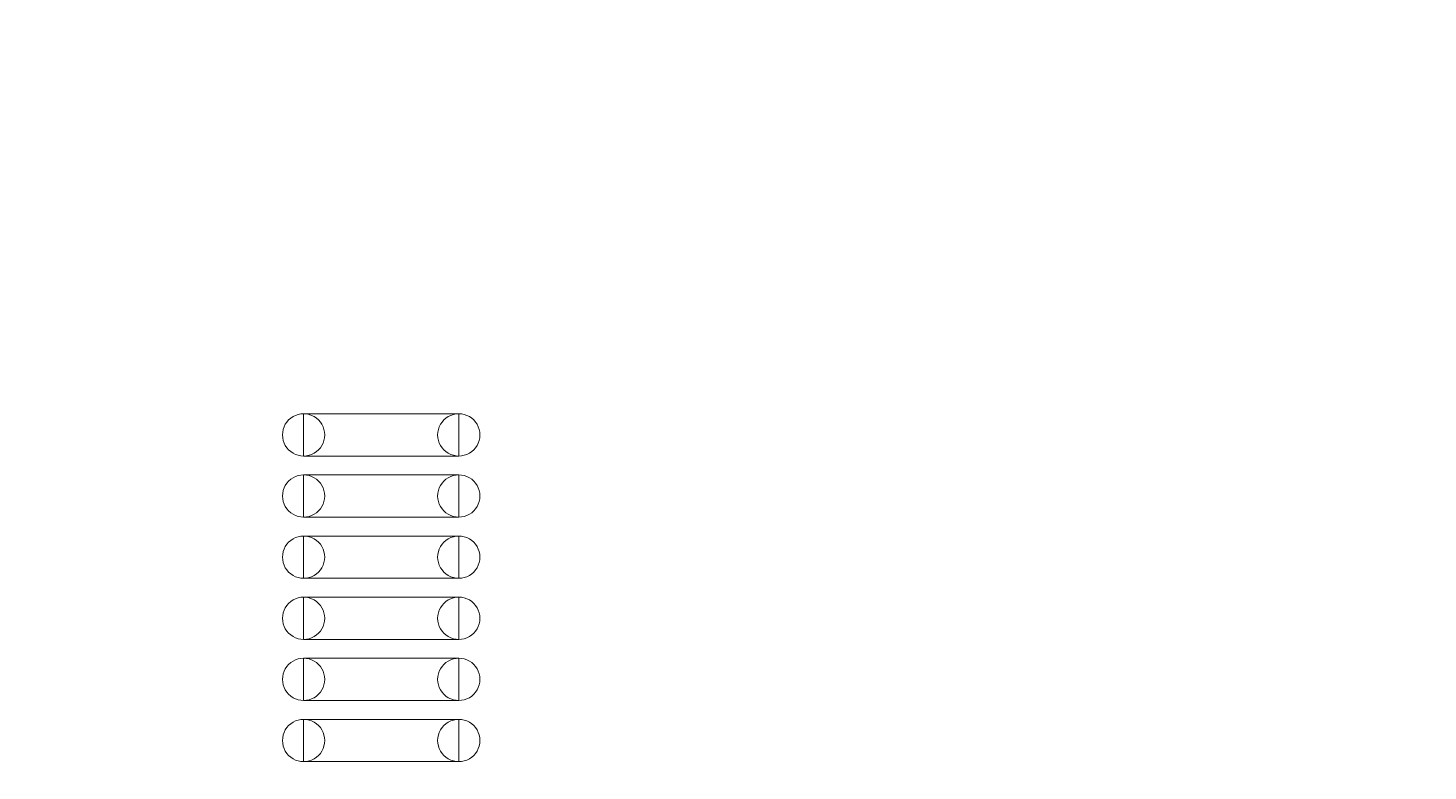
# Model space of a CAD drawing. Header units: millimetres. Extents: x -145 to 117, y -28 to 99.
# Drawn here: x -99.43 to -84.53, y 52.04 to 59.94 of the extents above; entities that cross this region are included whole.
import ezdxf

# ---------------------------------------------------------------- set-up
doc = ezdxf.new("R2010")
doc.units = ezdxf.units.MM
doc.header["$MEASUREMENT"] = 0
doc.layers.add('bottomstencil', color=7, linetype='Continuous')

msp = doc.modelspace()

# ---------------------------------------------------------------- linework, layer by layer
at = {"layer": 'bottomstencil', "color": 8, "lineweight": 9}
msp.add_open_spline([(-17.5854, 99.4833), (-17.5854, 99.4833), (-144.5854, 99.4833), (-144.5854, 99.4833), (-144.5854, 99.4833), (-144.5854, 99.4833), (-144.5854, -27.5167), (-144.5854, -27.5167), (-144.5854, -27.5167), (-144.5854, -27.5167), (-17.5854, -27.5167), (-17.5854, -27.5167), (-17.5854, -27.5167), (-17.5854, -27.5167), (-17.5854, 99.4833), (-17.5854, 99.4833)], degree=3, knots=[0, 0, 0, 0, 0.2, 0.2, 0.2, 0.2, 0.4, 0.4, 0.4, 0.4, 0.6, 0.6, 0.6, 0.6, 1, 1, 1, 1], dxfattribs=at)
at = {"layer": 'bottomstencil', "lineweight": 9}
for points, knots in [([(-96.7178, 55.6124), (-96.7178, 55.6927), (-96.675, 55.7669), (-96.6054, 55.8071), (-96.6054, 55.8071), (-96.5359, 55.8472), (-96.4502, 55.8472), (-96.3806, 55.8071), (-96.3806, 55.8071), (-96.3111, 55.7669), (-96.2683, 55.6927), (-96.2683, 55.6124)], [0, 0, 0, 0, 0.25, 0.25, 0.25, 0.25, 0.5, 0.5, 0.5, 0.5, 1, 1, 1, 1]), ([(-96.493, 55.3876), (-96.493, 55.3876), (-96.493, 55.8372), (-96.493, 55.8372), (-96.493, 55.8372), (-96.493, 55.8372), (-94.842, 55.8372), (-94.842, 55.8372), (-94.842, 55.8372), (-94.842, 55.8372), (-94.842, 55.3876), (-94.842, 55.3876), (-94.842, 55.3876), (-94.842, 55.3876), (-96.493, 55.3876), (-96.493, 55.3876)], [0, 0, 0, 0, 0.2, 0.2, 0.2, 0.2, 0.4, 0.4, 0.4, 0.4, 0.6, 0.6, 0.6, 0.6, 1, 1, 1, 1]), ([(-95.0668, 55.6124), (-95.0668, 55.6927), (-95.024, 55.7669), (-94.9544, 55.8071), (-94.9544, 55.8071), (-94.8849, 55.8472), (-94.7992, 55.8472), (-94.7296, 55.8071), (-94.7296, 55.8071), (-94.6601, 55.7669), (-94.6173, 55.6927), (-94.6173, 55.6124)], [0, 0, 0, 0, 0.25, 0.25, 0.25, 0.25, 0.5, 0.5, 0.5, 0.5, 1, 1, 1, 1]), ([(-96.2683, 55.6124), (-96.2683, 55.5321), (-96.3111, 55.4579), (-96.3806, 55.4177), (-96.3806, 55.4177), (-96.4502, 55.3776), (-96.5359, 55.3776), (-96.6054, 55.4177), (-96.6054, 55.4177), (-96.675, 55.4579), (-96.7178, 55.5321), (-96.7178, 55.6124)], [0, 0, 0, 0, 0.25, 0.25, 0.25, 0.25, 0.5, 0.5, 0.5, 0.5, 1, 1, 1, 1]), ([(-96.493, 55.6124), (-96.493, 55.6124), (-96.493, 55.6124), (-96.493, 55.6124), (-96.493, 55.6124), (-96.493, 55.6124), (-96.493, 55.6124), (-96.493, 55.6124), (-96.493, 55.6124), (-96.493, 55.6124), (-96.493, 55.6124), (-96.493, 55.6124)], [0, 0, 0, 0, 0.25, 0.25, 0.25, 0.25, 0.5, 0.5, 0.5, 0.5, 1, 1, 1, 1]), ([(-96.493, 55.6124), (-96.493, 55.6124), (-96.493, 55.6124), (-96.493, 55.6124), (-96.493, 55.6124), (-96.493, 55.6124), (-96.493, 55.6124), (-96.493, 55.6124), (-96.493, 55.6124), (-96.493, 55.6124), (-96.493, 55.6124), (-96.493, 55.6124)], [0, 0, 0, 0, 0.25, 0.25, 0.25, 0.25, 0.5, 0.5, 0.5, 0.5, 1, 1, 1, 1]), ([(-94.6173, 55.6124), (-94.6173, 55.5321), (-94.6601, 55.4579), (-94.7296, 55.4177), (-94.7296, 55.4177), (-94.7992, 55.3776), (-94.8849, 55.3776), (-94.9544, 55.4177), (-94.9544, 55.4177), (-95.024, 55.4579), (-95.0668, 55.5321), (-95.0668, 55.6124)], [0, 0, 0, 0, 0.25, 0.25, 0.25, 0.25, 0.5, 0.5, 0.5, 0.5, 1, 1, 1, 1]), ([(-94.842, 55.6124), (-94.842, 55.6124), (-94.842, 55.6124), (-94.842, 55.6124), (-94.842, 55.6124), (-94.842, 55.6124), (-94.842, 55.6124), (-94.842, 55.6124), (-94.842, 55.6124), (-94.842, 55.6124), (-94.842, 55.6124), (-94.842, 55.6124)], [0, 0, 0, 0, 0.25, 0.25, 0.25, 0.25, 0.5, 0.5, 0.5, 0.5, 1, 1, 1, 1]), ([(-94.842, 55.6124), (-94.842, 55.6124), (-94.842, 55.6124), (-94.842, 55.6124), (-94.842, 55.6124), (-94.842, 55.6124), (-94.842, 55.6124), (-94.842, 55.6124), (-94.842, 55.6124), (-94.842, 55.6124), (-94.842, 55.6124), (-94.842, 55.6124)], [0, 0, 0, 0, 0.25, 0.25, 0.25, 0.25, 0.5, 0.5, 0.5, 0.5, 1, 1, 1, 1]), ([(-96.7178, 54.9622), (-96.7178, 55.0425), (-96.675, 55.1167), (-96.6054, 55.1569), (-96.6054, 55.1569), (-96.5359, 55.197), (-96.4502, 55.197), (-96.3806, 55.1569), (-96.3806, 55.1569), (-96.3111, 55.1167), (-96.2683, 55.0425), (-96.2683, 54.9622)], [0, 0, 0, 0, 0.25, 0.25, 0.25, 0.25, 0.5, 0.5, 0.5, 0.5, 1, 1, 1, 1]), ([(-96.493, 54.7374), (-96.493, 54.7374), (-96.493, 55.187), (-96.493, 55.187), (-96.493, 55.187), (-96.493, 55.187), (-94.842, 55.187), (-94.842, 55.187), (-94.842, 55.187), (-94.842, 55.187), (-94.842, 54.7374), (-94.842, 54.7374), (-94.842, 54.7374), (-94.842, 54.7374), (-96.493, 54.7374), (-96.493, 54.7374)], [0, 0, 0, 0, 0.2, 0.2, 0.2, 0.2, 0.4, 0.4, 0.4, 0.4, 0.6, 0.6, 0.6, 0.6, 1, 1, 1, 1]), ([(-95.0668, 54.9622), (-95.0668, 55.0425), (-95.024, 55.1167), (-94.9544, 55.1569), (-94.9544, 55.1569), (-94.8849, 55.197), (-94.7992, 55.197), (-94.7296, 55.1569), (-94.7296, 55.1569), (-94.6601, 55.1167), (-94.6173, 55.0425), (-94.6173, 54.9622)], [0, 0, 0, 0, 0.25, 0.25, 0.25, 0.25, 0.5, 0.5, 0.5, 0.5, 1, 1, 1, 1]), ([(-96.2683, 54.9622), (-96.2683, 54.8819), (-96.3111, 54.8077), (-96.3806, 54.7675), (-96.3806, 54.7675), (-96.4502, 54.7274), (-96.5359, 54.7274), (-96.6054, 54.7675), (-96.6054, 54.7675), (-96.675, 54.8077), (-96.7178, 54.8819), (-96.7178, 54.9622)], [0, 0, 0, 0, 0.25, 0.25, 0.25, 0.25, 0.5, 0.5, 0.5, 0.5, 1, 1, 1, 1]), ([(-96.493, 54.9622), (-96.493, 54.9622), (-96.493, 54.9622), (-96.493, 54.9622), (-96.493, 54.9622), (-96.493, 54.9622), (-96.493, 54.9622), (-96.493, 54.9622), (-96.493, 54.9622), (-96.493, 54.9622), (-96.493, 54.9622), (-96.493, 54.9622)], [0, 0, 0, 0, 0.25, 0.25, 0.25, 0.25, 0.5, 0.5, 0.5, 0.5, 1, 1, 1, 1]), ([(-96.493, 54.9622), (-96.493, 54.9622), (-96.493, 54.9622), (-96.493, 54.9622), (-96.493, 54.9622), (-96.493, 54.9622), (-96.493, 54.9622), (-96.493, 54.9622), (-96.493, 54.9622), (-96.493, 54.9622), (-96.493, 54.9622), (-96.493, 54.9622)], [0, 0, 0, 0, 0.25, 0.25, 0.25, 0.25, 0.5, 0.5, 0.5, 0.5, 1, 1, 1, 1]), ([(-94.6173, 54.9622), (-94.6173, 54.8819), (-94.6601, 54.8077), (-94.7296, 54.7675), (-94.7296, 54.7675), (-94.7992, 54.7274), (-94.8849, 54.7274), (-94.9544, 54.7675), (-94.9544, 54.7675), (-95.024, 54.8077), (-95.0668, 54.8819), (-95.0668, 54.9622)], [0, 0, 0, 0, 0.25, 0.25, 0.25, 0.25, 0.5, 0.5, 0.5, 0.5, 1, 1, 1, 1]), ([(-94.842, 54.9622), (-94.842, 54.9622), (-94.842, 54.9622), (-94.842, 54.9622), (-94.842, 54.9622), (-94.842, 54.9622), (-94.842, 54.9622), (-94.842, 54.9622), (-94.842, 54.9622), (-94.842, 54.9622), (-94.842, 54.9622), (-94.842, 54.9622)], [0, 0, 0, 0, 0.25, 0.25, 0.25, 0.25, 0.5, 0.5, 0.5, 0.5, 1, 1, 1, 1]), ([(-94.842, 54.9622), (-94.842, 54.9622), (-94.842, 54.9622), (-94.842, 54.9622), (-94.842, 54.9622), (-94.842, 54.9622), (-94.842, 54.9622), (-94.842, 54.9622), (-94.842, 54.9622), (-94.842, 54.9622), (-94.842, 54.9622), (-94.842, 54.9622)], [0, 0, 0, 0, 0.25, 0.25, 0.25, 0.25, 0.5, 0.5, 0.5, 0.5, 1, 1, 1, 1]), ([(-96.7178, 54.3119), (-96.7178, 54.3922), (-96.675, 54.4665), (-96.6054, 54.5066), (-96.6054, 54.5066), (-96.5359, 54.5468), (-96.4502, 54.5468), (-96.3806, 54.5066), (-96.3806, 54.5066), (-96.3111, 54.4665), (-96.2683, 54.3922), (-96.2683, 54.3119)], [0, 0, 0, 0, 0.25, 0.25, 0.25, 0.25, 0.5, 0.5, 0.5, 0.5, 1, 1, 1, 1]), ([(-96.493, 54.0872), (-96.493, 54.0872), (-96.493, 54.5367), (-96.493, 54.5367), (-96.493, 54.5367), (-96.493, 54.5367), (-94.842, 54.5367), (-94.842, 54.5367), (-94.842, 54.5367), (-94.842, 54.5367), (-94.842, 54.0872), (-94.842, 54.0872), (-94.842, 54.0872), (-94.842, 54.0872), (-96.493, 54.0872), (-96.493, 54.0872)], [0, 0, 0, 0, 0.2, 0.2, 0.2, 0.2, 0.4, 0.4, 0.4, 0.4, 0.6, 0.6, 0.6, 0.6, 1, 1, 1, 1]), ([(-95.0668, 54.3119), (-95.0668, 54.3922), (-95.024, 54.4665), (-94.9544, 54.5066), (-94.9544, 54.5066), (-94.8849, 54.5468), (-94.7992, 54.5468), (-94.7296, 54.5066), (-94.7296, 54.5066), (-94.6601, 54.4665), (-94.6173, 54.3922), (-94.6173, 54.3119)], [0, 0, 0, 0, 0.25, 0.25, 0.25, 0.25, 0.5, 0.5, 0.5, 0.5, 1, 1, 1, 1]), ([(-96.2683, 54.3119), (-96.2683, 54.2316), (-96.3111, 54.1574), (-96.3806, 54.1173), (-96.3806, 54.1173), (-96.4502, 54.0771), (-96.5359, 54.0771), (-96.6054, 54.1173), (-96.6054, 54.1173), (-96.675, 54.1574), (-96.7178, 54.2316), (-96.7178, 54.3119)], [0, 0, 0, 0, 0.25, 0.25, 0.25, 0.25, 0.5, 0.5, 0.5, 0.5, 1, 1, 1, 1]), ([(-96.493, 54.3119), (-96.493, 54.3119), (-96.493, 54.3119), (-96.493, 54.3119), (-96.493, 54.3119), (-96.493, 54.3119), (-96.493, 54.3119), (-96.493, 54.3119), (-96.493, 54.3119), (-96.493, 54.3119), (-96.493, 54.3119), (-96.493, 54.3119)], [0, 0, 0, 0, 0.25, 0.25, 0.25, 0.25, 0.5, 0.5, 0.5, 0.5, 1, 1, 1, 1]), ([(-96.493, 54.3119), (-96.493, 54.3119), (-96.493, 54.3119), (-96.493, 54.3119), (-96.493, 54.3119), (-96.493, 54.3119), (-96.493, 54.3119), (-96.493, 54.3119), (-96.493, 54.3119), (-96.493, 54.3119), (-96.493, 54.3119), (-96.493, 54.3119)], [0, 0, 0, 0, 0.25, 0.25, 0.25, 0.25, 0.5, 0.5, 0.5, 0.5, 1, 1, 1, 1]), ([(-94.6173, 54.3119), (-94.6173, 54.2316), (-94.6601, 54.1574), (-94.7296, 54.1173), (-94.7296, 54.1173), (-94.7992, 54.0771), (-94.8849, 54.0771), (-94.9544, 54.1173), (-94.9544, 54.1173), (-95.024, 54.1574), (-95.0668, 54.2316), (-95.0668, 54.3119)], [0, 0, 0, 0, 0.25, 0.25, 0.25, 0.25, 0.5, 0.5, 0.5, 0.5, 1, 1, 1, 1]), ([(-94.842, 54.3119), (-94.842, 54.3119), (-94.842, 54.3119), (-94.842, 54.3119), (-94.842, 54.3119), (-94.842, 54.3119), (-94.842, 54.3119), (-94.842, 54.3119), (-94.842, 54.3119), (-94.842, 54.3119), (-94.842, 54.3119), (-94.842, 54.3119)], [0, 0, 0, 0, 0.25, 0.25, 0.25, 0.25, 0.5, 0.5, 0.5, 0.5, 1, 1, 1, 1]), ([(-94.842, 54.3119), (-94.842, 54.3119), (-94.842, 54.3119), (-94.842, 54.3119), (-94.842, 54.3119), (-94.842, 54.3119), (-94.842, 54.3119), (-94.842, 54.3119), (-94.842, 54.3119), (-94.842, 54.3119), (-94.842, 54.3119), (-94.842, 54.3119)], [0, 0, 0, 0, 0.25, 0.25, 0.25, 0.25, 0.5, 0.5, 0.5, 0.5, 1, 1, 1, 1]), ([(-96.7178, 53.6617), (-96.7178, 53.742), (-96.675, 53.8162), (-96.6054, 53.8564), (-96.6054, 53.8564), (-96.5359, 53.8965), (-96.4502, 53.8965), (-96.3806, 53.8564), (-96.3806, 53.8564), (-96.3111, 53.8162), (-96.2683, 53.742), (-96.2683, 53.6617)], [0, 0, 0, 0, 0.25, 0.25, 0.25, 0.25, 0.5, 0.5, 0.5, 0.5, 1, 1, 1, 1]), ([(-96.493, 53.4369), (-96.493, 53.4369), (-96.493, 53.8865), (-96.493, 53.8865), (-96.493, 53.8865), (-96.493, 53.8865), (-94.842, 53.8865), (-94.842, 53.8865), (-94.842, 53.8865), (-94.842, 53.8865), (-94.842, 53.4369), (-94.842, 53.4369), (-94.842, 53.4369), (-94.842, 53.4369), (-96.493, 53.4369), (-96.493, 53.4369)], [0, 0, 0, 0, 0.2, 0.2, 0.2, 0.2, 0.4, 0.4, 0.4, 0.4, 0.6, 0.6, 0.6, 0.6, 1, 1, 1, 1]), ([(-95.0668, 53.6617), (-95.0668, 53.742), (-95.024, 53.8162), (-94.9544, 53.8564), (-94.9544, 53.8564), (-94.8849, 53.8965), (-94.7992, 53.8965), (-94.7296, 53.8564), (-94.7296, 53.8564), (-94.6601, 53.8162), (-94.6173, 53.742), (-94.6173, 53.6617)], [0, 0, 0, 0, 0.25, 0.25, 0.25, 0.25, 0.5, 0.5, 0.5, 0.5, 1, 1, 1, 1]), ([(-96.2683, 53.6617), (-96.2683, 53.5814), (-96.3111, 53.5072), (-96.3806, 53.467), (-96.3806, 53.467), (-96.4502, 53.4269), (-96.5359, 53.4269), (-96.6054, 53.467), (-96.6054, 53.467), (-96.675, 53.5072), (-96.7178, 53.5814), (-96.7178, 53.6617)], [0, 0, 0, 0, 0.25, 0.25, 0.25, 0.25, 0.5, 0.5, 0.5, 0.5, 1, 1, 1, 1]), ([(-96.493, 53.6617), (-96.493, 53.6617), (-96.493, 53.6617), (-96.493, 53.6617), (-96.493, 53.6617), (-96.493, 53.6617), (-96.493, 53.6617), (-96.493, 53.6617), (-96.493, 53.6617), (-96.493, 53.6617), (-96.493, 53.6617), (-96.493, 53.6617)], [0, 0, 0, 0, 0.25, 0.25, 0.25, 0.25, 0.5, 0.5, 0.5, 0.5, 1, 1, 1, 1]), ([(-96.493, 53.6617), (-96.493, 53.6617), (-96.493, 53.6617), (-96.493, 53.6617), (-96.493, 53.6617), (-96.493, 53.6617), (-96.493, 53.6617), (-96.493, 53.6617), (-96.493, 53.6617), (-96.493, 53.6617), (-96.493, 53.6617), (-96.493, 53.6617)], [0, 0, 0, 0, 0.25, 0.25, 0.25, 0.25, 0.5, 0.5, 0.5, 0.5, 1, 1, 1, 1]), ([(-94.6173, 53.6617), (-94.6173, 53.5814), (-94.6601, 53.5072), (-94.7296, 53.467), (-94.7296, 53.467), (-94.7992, 53.4269), (-94.8849, 53.4269), (-94.9544, 53.467), (-94.9544, 53.467), (-95.024, 53.5072), (-95.0668, 53.5814), (-95.0668, 53.6617)], [0, 0, 0, 0, 0.25, 0.25, 0.25, 0.25, 0.5, 0.5, 0.5, 0.5, 1, 1, 1, 1]), ([(-94.842, 53.6617), (-94.842, 53.6617), (-94.842, 53.6617), (-94.842, 53.6617), (-94.842, 53.6617), (-94.842, 53.6617), (-94.842, 53.6617), (-94.842, 53.6617), (-94.842, 53.6617), (-94.842, 53.6617), (-94.842, 53.6617), (-94.842, 53.6617)], [0, 0, 0, 0, 0.25, 0.25, 0.25, 0.25, 0.5, 0.5, 0.5, 0.5, 1, 1, 1, 1]), ([(-94.842, 53.6617), (-94.842, 53.6617), (-94.842, 53.6617), (-94.842, 53.6617), (-94.842, 53.6617), (-94.842, 53.6617), (-94.842, 53.6617), (-94.842, 53.6617), (-94.842, 53.6617), (-94.842, 53.6617), (-94.842, 53.6617), (-94.842, 53.6617)], [0, 0, 0, 0, 0.25, 0.25, 0.25, 0.25, 0.5, 0.5, 0.5, 0.5, 1, 1, 1, 1]), ([(-96.7178, 53.0115), (-96.7178, 53.0918), (-96.675, 53.166), (-96.6054, 53.2061), (-96.6054, 53.2061), (-96.5359, 53.2463), (-96.4502, 53.2463), (-96.3806, 53.2061), (-96.3806, 53.2061), (-96.3111, 53.166), (-96.2683, 53.0918), (-96.2683, 53.0115)], [0, 0, 0, 0, 0.25, 0.25, 0.25, 0.25, 0.5, 0.5, 0.5, 0.5, 1, 1, 1, 1]), ([(-96.493, 52.7867), (-96.493, 52.7867), (-96.493, 53.2362), (-96.493, 53.2362), (-96.493, 53.2362), (-96.493, 53.2362), (-94.842, 53.2362), (-94.842, 53.2362), (-94.842, 53.2362), (-94.842, 53.2362), (-94.842, 52.7867), (-94.842, 52.7867), (-94.842, 52.7867), (-94.842, 52.7867), (-96.493, 52.7867), (-96.493, 52.7867)], [0, 0, 0, 0, 0.2, 0.2, 0.2, 0.2, 0.4, 0.4, 0.4, 0.4, 0.6, 0.6, 0.6, 0.6, 1, 1, 1, 1]), ([(-95.0668, 53.0115), (-95.0668, 53.0918), (-95.024, 53.166), (-94.9544, 53.2061), (-94.9544, 53.2061), (-94.8849, 53.2463), (-94.7992, 53.2463), (-94.7296, 53.2061), (-94.7296, 53.2061), (-94.6601, 53.166), (-94.6173, 53.0918), (-94.6173, 53.0115)], [0, 0, 0, 0, 0.25, 0.25, 0.25, 0.25, 0.5, 0.5, 0.5, 0.5, 1, 1, 1, 1]), ([(-96.2683, 53.0115), (-96.2683, 52.9312), (-96.3111, 52.8569), (-96.3806, 52.8168), (-96.3806, 52.8168), (-96.4502, 52.7766), (-96.5359, 52.7766), (-96.6054, 52.8168), (-96.6054, 52.8168), (-96.675, 52.8569), (-96.7178, 52.9312), (-96.7178, 53.0115)], [0, 0, 0, 0, 0.25, 0.25, 0.25, 0.25, 0.5, 0.5, 0.5, 0.5, 1, 1, 1, 1]), ([(-96.493, 53.0115), (-96.493, 53.0115), (-96.493, 53.0115), (-96.493, 53.0115), (-96.493, 53.0115), (-96.493, 53.0115), (-96.493, 53.0115), (-96.493, 53.0115), (-96.493, 53.0115), (-96.493, 53.0115), (-96.493, 53.0115), (-96.493, 53.0115)], [0, 0, 0, 0, 0.25, 0.25, 0.25, 0.25, 0.5, 0.5, 0.5, 0.5, 1, 1, 1, 1]), ([(-96.493, 53.0115), (-96.493, 53.0115), (-96.493, 53.0115), (-96.493, 53.0115), (-96.493, 53.0115), (-96.493, 53.0115), (-96.493, 53.0115), (-96.493, 53.0115), (-96.493, 53.0115), (-96.493, 53.0115), (-96.493, 53.0115), (-96.493, 53.0115)], [0, 0, 0, 0, 0.25, 0.25, 0.25, 0.25, 0.5, 0.5, 0.5, 0.5, 1, 1, 1, 1]), ([(-94.6173, 53.0115), (-94.6173, 52.9312), (-94.6601, 52.8569), (-94.7296, 52.8168), (-94.7296, 52.8168), (-94.7992, 52.7766), (-94.8849, 52.7766), (-94.9544, 52.8168), (-94.9544, 52.8168), (-95.024, 52.8569), (-95.0668, 52.9312), (-95.0668, 53.0115)], [0, 0, 0, 0, 0.25, 0.25, 0.25, 0.25, 0.5, 0.5, 0.5, 0.5, 1, 1, 1, 1]), ([(-94.842, 53.0115), (-94.842, 53.0115), (-94.842, 53.0115), (-94.842, 53.0115), (-94.842, 53.0115), (-94.842, 53.0115), (-94.842, 53.0115), (-94.842, 53.0115), (-94.842, 53.0115), (-94.842, 53.0115), (-94.842, 53.0115), (-94.842, 53.0115)], [0, 0, 0, 0, 0.25, 0.25, 0.25, 0.25, 0.5, 0.5, 0.5, 0.5, 1, 1, 1, 1]), ([(-94.842, 53.0115), (-94.842, 53.0115), (-94.842, 53.0115), (-94.842, 53.0115), (-94.842, 53.0115), (-94.842, 53.0115), (-94.842, 53.0115), (-94.842, 53.0115), (-94.842, 53.0115), (-94.842, 53.0115), (-94.842, 53.0115), (-94.842, 53.0115)], [0, 0, 0, 0, 0.25, 0.25, 0.25, 0.25, 0.5, 0.5, 0.5, 0.5, 1, 1, 1, 1]), ([(-96.7178, 52.3612), (-96.7178, 52.4415), (-96.675, 52.5157), (-96.6054, 52.5559), (-96.6054, 52.5559), (-96.5359, 52.596), (-96.4502, 52.596), (-96.3806, 52.5559), (-96.3806, 52.5559), (-96.3111, 52.5157), (-96.2683, 52.4415), (-96.2683, 52.3612)], [0, 0, 0, 0, 0.25, 0.25, 0.25, 0.25, 0.5, 0.5, 0.5, 0.5, 1, 1, 1, 1]), ([(-96.493, 52.1364), (-96.493, 52.1364), (-96.493, 52.586), (-96.493, 52.586), (-96.493, 52.586), (-96.493, 52.586), (-94.842, 52.586), (-94.842, 52.586), (-94.842, 52.586), (-94.842, 52.586), (-94.842, 52.1364), (-94.842, 52.1364), (-94.842, 52.1364), (-94.842, 52.1364), (-96.493, 52.1364), (-96.493, 52.1364)], [0, 0, 0, 0, 0.2, 0.2, 0.2, 0.2, 0.4, 0.4, 0.4, 0.4, 0.6, 0.6, 0.6, 0.6, 1, 1, 1, 1]), ([(-95.0668, 52.3612), (-95.0668, 52.4415), (-95.024, 52.5157), (-94.9544, 52.5559), (-94.9544, 52.5559), (-94.8849, 52.596), (-94.7992, 52.596), (-94.7296, 52.5559), (-94.7296, 52.5559), (-94.6601, 52.5157), (-94.6173, 52.4415), (-94.6173, 52.3612)], [0, 0, 0, 0, 0.25, 0.25, 0.25, 0.25, 0.5, 0.5, 0.5, 0.5, 1, 1, 1, 1]), ([(-96.2683, 52.3612), (-96.2683, 52.2809), (-96.3111, 52.2067), (-96.3806, 52.1665), (-96.3806, 52.1665), (-96.4502, 52.1264), (-96.5359, 52.1264), (-96.6054, 52.1665), (-96.6054, 52.1665), (-96.675, 52.2067), (-96.7178, 52.2809), (-96.7178, 52.3612)], [0, 0, 0, 0, 0.25, 0.25, 0.25, 0.25, 0.5, 0.5, 0.5, 0.5, 1, 1, 1, 1]), ([(-96.493, 52.3612), (-96.493, 52.3612), (-96.493, 52.3612), (-96.493, 52.3612), (-96.493, 52.3612), (-96.493, 52.3612), (-96.493, 52.3612), (-96.493, 52.3612), (-96.493, 52.3612), (-96.493, 52.3612), (-96.493, 52.3612), (-96.493, 52.3612)], [0, 0, 0, 0, 0.25, 0.25, 0.25, 0.25, 0.5, 0.5, 0.5, 0.5, 1, 1, 1, 1]), ([(-96.493, 52.3612), (-96.493, 52.3612), (-96.493, 52.3612), (-96.493, 52.3612), (-96.493, 52.3612), (-96.493, 52.3612), (-96.493, 52.3612), (-96.493, 52.3612), (-96.493, 52.3612), (-96.493, 52.3612), (-96.493, 52.3612), (-96.493, 52.3612)], [0, 0, 0, 0, 0.25, 0.25, 0.25, 0.25, 0.5, 0.5, 0.5, 0.5, 1, 1, 1, 1]), ([(-94.6173, 52.3612), (-94.6173, 52.2809), (-94.6601, 52.2067), (-94.7296, 52.1665), (-94.7296, 52.1665), (-94.7992, 52.1264), (-94.8849, 52.1264), (-94.9544, 52.1665), (-94.9544, 52.1665), (-95.024, 52.2067), (-95.0668, 52.2809), (-95.0668, 52.3612)], [0, 0, 0, 0, 0.25, 0.25, 0.25, 0.25, 0.5, 0.5, 0.5, 0.5, 1, 1, 1, 1]), ([(-94.842, 52.3612), (-94.842, 52.3612), (-94.842, 52.3612), (-94.842, 52.3612), (-94.842, 52.3612), (-94.842, 52.3612), (-94.842, 52.3612), (-94.842, 52.3612), (-94.842, 52.3612), (-94.842, 52.3612), (-94.842, 52.3612), (-94.842, 52.3612)], [0, 0, 0, 0, 0.25, 0.25, 0.25, 0.25, 0.5, 0.5, 0.5, 0.5, 1, 1, 1, 1]), ([(-94.842, 52.3612), (-94.842, 52.3612), (-94.842, 52.3612), (-94.842, 52.3612), (-94.842, 52.3612), (-94.842, 52.3612), (-94.842, 52.3612), (-94.842, 52.3612), (-94.842, 52.3612), (-94.842, 52.3612), (-94.842, 52.3612), (-94.842, 52.3612)], [0, 0, 0, 0, 0.25, 0.25, 0.25, 0.25, 0.5, 0.5, 0.5, 0.5, 1, 1, 1, 1])]:
    msp.add_open_spline(points, degree=3, knots=knots, dxfattribs=at)

doc.saveas('drawing.dxf')
